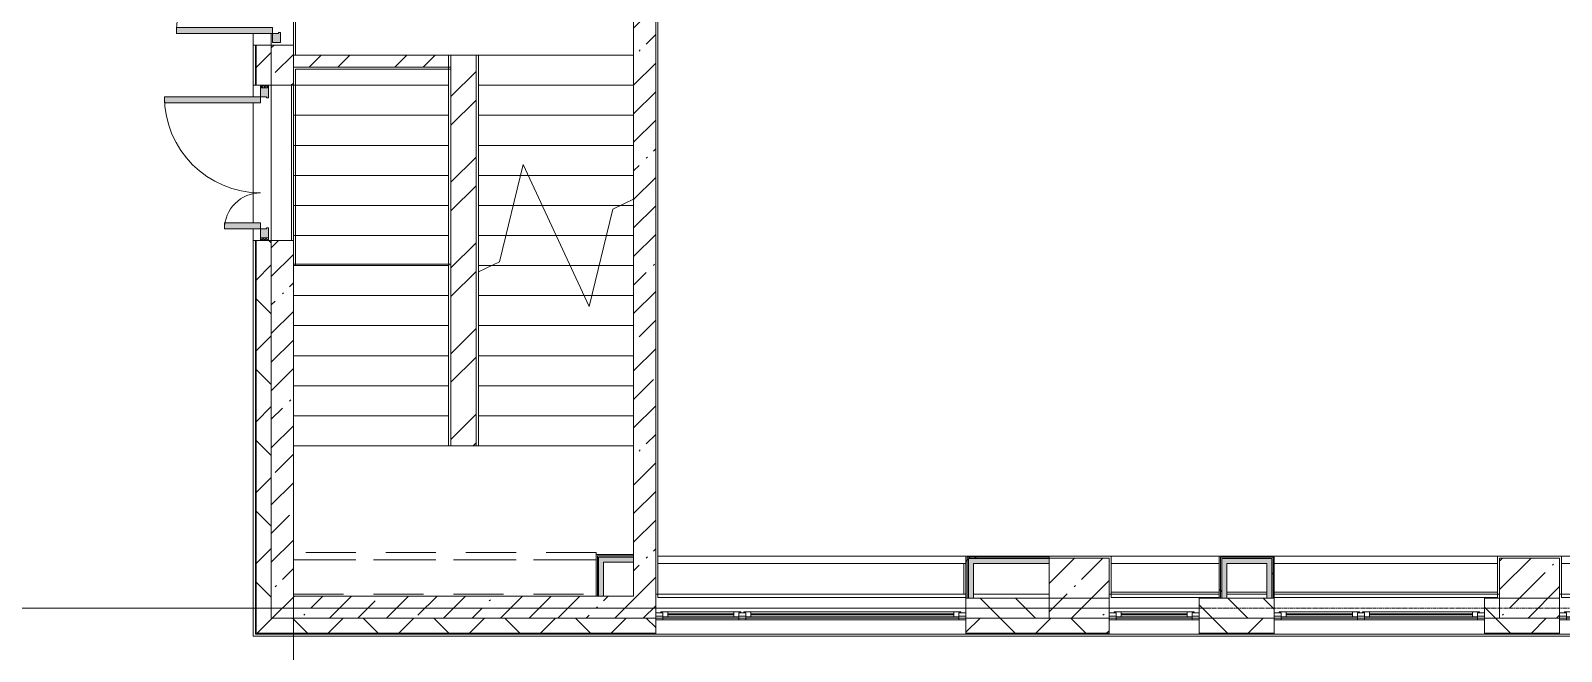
# Model space of a CAD drawing. Header units: millimetres. Extents: x 35928 to 232966, y -8553 to 29000.
# Drawn here: x 103442 to 118735, y -431 to 5765 of the extents above; entities that cross this region are included whole.
import ezdxf

# ---------------------------------------------------------------- set-up
doc = ezdxf.new("R2010")
doc.units = ezdxf.units.MM
doc.linetypes.add('200_ШТРИХ__ш1_п0_6_', pattern=[800, 500, -300])
doc.linetypes.add('Осевая', pattern=[31.75, 6.35, -4.7625, 15.875, -4.7625])
for name, color, linetype, lineweight in [('A-DETL-MBND-1', 7, '200_ШТРИХ__ш1_п0_6_', 9), ('A-GLAZ-2', 7, 'Continuous', 5), ('A-WALL', 7, 'Continuous', 9), ('A-WALL-4', 7, 'Continuous', 5), ('I-WALL-5', 7, 'Continuous', 5), ('S-COLS-3', 7, 'Continuous', 5), ('S-STRS-1', 7, 'Continuous', 5), ('S-STRS-MBND-1', 7, 'Continuous', 5), ('Оси', 7, 'Continuous', 9), ('Оси-2', 7, 'Осевая', 9)]:
    doc.layers.add(name, color=color, linetype=linetype, lineweight=lineweight)
for name, color, linetype, lineweight, true_color in [('A-DOOR-1', 7, 'Continuous', 5, 0xaaaaaa), ('A-DOOR-2', 7, 'Continuous', 5, 0xe2e2e2), ('A-DOOR-FRAM-2', 7, 'Continuous', 5, 0xaaaaaa), ('A-FLOR-1', 7, 'Continuous', 5, 0xaaaaaa), ('I-WALL-2', 7, 'Continuous', 9, 0xe7e7e7), ('I-WALL-3', 7, 'Continuous', 5, 0xe7e7e7)]:
    doc.layers.add(name, color=color, linetype=linetype, lineweight=lineweight, true_color=true_color)
pattern_1 = [(45, (105956.37, 0), (-353.5534, 353.5534), []), (135, (105956.37, 0), (-353.5534, -353.5534), [])]
pattern_2 = [(45, (105956.37, 0), (-285.123, 285.123), []), (45, (106241.5, 0), (-285.123, 285.123), [504.031, -100.806, 16.764, -84.042])]
pattern_3 = [(45, (105956.4, 0), (-427.684, 427.684), []), (45, (106241.5, 0), (-427.684, 427.684), [])]
pattern_4 = [(45, (105956.4, 0), (-530.33, 530.33), []), (135, (105956.4, 0), (-530.33, -530.33), [])]

# ---------------------------------------------------------------- blocks, each defined once
blk = doc.blocks.new('120_Окно_СКБ_1Ст - 120_Окно_СКБ_1Ст 900х2500_h_-22445987-1_11_2_птичка')
at = {"layer": 'A-GLAZ-2'}
for p, q in [((-450, -127), (-450, -57)), ((-450, -57), (-380, -57)), ((450, -57), (-450, -57)), ((-380, -127), (-450, -127)), ((-450, -127), (-400, -127)), ((-380, -127), (-400, -127)), ((-400, -127), (-400, -137)), ((-400, -137), (400, -137)), ((400, -137), (-400, -137)), ((-380, -57), (-380, -127)), ((380, -87), (-380, -87)), ((-380, -87), (-380, -127)), ((-330, -137), (-330, -87)), ((-330, -107), (330, -107)), ((330, -117), (-330, -117)), ((330, -137), (330, -87)), ((380, -127), (380, -57)), ((380, -57), (450, -57)), ((380, -127), (380, -87)), ((450, -127), (380, -127)), ((400, -127), (380, -127)), ((400, -127), (450, -127)), ((400, -137), (400, -127)), ((450, -57), (450, -127))]:
    blk.add_line(p, q, dxfattribs=at)
blk = doc.blocks.new('120_Окно_СКБ_2Ст - 120_Окно_СКБ_2Ст 2100х2500 _мал створка справа_-22445857-1_11_2_птичка')
at = {"layer": 'A-GLAZ-2'}
for p, q in [((-1050, -127), (-1050, -57)), ((-1050, -57), (-980, -57)), ((1050, -57), (-1050, -57)), ((-980, -127), (-1050, -127)), ((-1050, -127), (-1000, -127)), ((-980, -127), (-1000, -127)), ((-1000, -127), (-1000, -137)), ((-1000, -137), (170, -137)), ((170, -137), (-1000, -137)), ((-980, -57), (-980, -127)), ((150, -87), (-980, -87)), ((-980, -87), (-980, -127)), ((-930, -137), (-930, -87)), ((-930, -107), (100, -107)), ((100, -117), (-930, -117)), ((100, -137), (100, -87)), ((150, -127), (150, -57)), ((150, -57), (220, -57)), ((150, -127), (150, -87)), ((220, -127), (150, -127)), ((170, -127), (150, -127)), ((170, -127), (200, -127)), ((170, -137), (170, -127)), ((220, -127), (200, -127)), ((200, -127), (200, -137)), ((200, -137), (1000, -137)), ((1000, -137), (200, -137)), ((220, -57), (220, -127)), ((980, -87), (220, -87)), ((220, -87), (220, -127)), ((270, -137), (270, -87)), ((270, -107), (930, -107)), ((930, -117), (270, -117)), ((930, -137), (930, -87)), ((980, -127), (980, -57)), ((980, -57), (1050, -57)), ((980, -127), (980, -87)), ((1050, -127), (980, -127)), ((1000, -127), (980, -127)), ((1000, -127), (1050, -127)), ((1000, -137), (1000, -127)), ((1050, -57), (1050, -127))]:
    blk.add_line(p, q, dxfattribs=at)
blk = doc.blocks.new('120_Окно_СКБ_2Ст - 120_Окно_СКБ_2Ст 3100х2500 _мал_створка слева_-V82-1_11_2_птичка')
at = {"layer": 'A-GLAZ-2'}
for p, q in [((-1550, -127), (-1550, -57)), ((-1550, -57), (-1480, -57)), ((1550, -57), (-1550, -57)), ((-1480, -127), (-1550, -127)), ((-1550, -127), (-1500, -127)), ((-1480, -127), (-1500, -127)), ((-1500, -127), (-1500, -137)), ((-1500, -137), (670, -137)), ((670, -137), (-1500, -137)), ((-1480, -57), (-1480, -127)), ((650, -87), (-1480, -87)), ((-1480, -87), (-1480, -127)), ((-1430, -137), (-1430, -87)), ((-1430, -107), (600, -107)), ((600, -117), (-1430, -117)), ((600, -137), (600, -87)), ((650, -127), (650, -57)), ((650, -57), (720, -57)), ((650, -127), (650, -87)), ((720, -127), (650, -127)), ((670, -127), (650, -127)), ((670, -127), (700, -127)), ((670, -137), (670, -127)), ((720, -127), (700, -127)), ((700, -127), (700, -137)), ((700, -137), (1500, -137)), ((1500, -137), (700, -137)), ((720, -57), (720, -127)), ((1480, -87), (720, -87)), ((720, -87), (720, -127)), ((770, -137), (770, -87)), ((770, -107), (1430, -107)), ((1430, -117), (770, -117)), ((1430, -137), (1430, -87)), ((1480, -127), (1480, -57)), ((1480, -57), (1550, -57)), ((1480, -127), (1480, -87)), ((1550, -127), (1480, -127)), ((1500, -127), (1480, -127)), ((1500, -127), (1550, -127)), ((1500, -137), (1500, -127)), ((1550, -57), (1550, -127))]:
    blk.add_line(p, q, dxfattribs=at)
blk = doc.blocks.new('110_Дверь_СКБ_2Ст_Наружная - ДН-1_л__ Двухстворчатая 1350 х3200 _ЛК_ в свету с верхним остеклением 2-22796854-1_11_2_птичка')
at = {"layer": 'A-DOOR-2'}
for points in [[(-715.5, 101), (-715.5, -91), (-655.5, -91), (-655.5, 869), (-715.5, 869)], [(694.5, -79), (694.5, -91), (754.5, -91), (754.5, 419), (694.5, 419), (694.5, -12.6)]]:
    blk.add_hatch(color=256, dxfattribs=at).paths.add_polyline_path(points)
h = blk.add_hatch(color=256, dxfattribs=at)
h.paths.add_polyline_path([(-805.5, -171), (-705.5, -171), (-705.5, -151), (-715.5, -151), (-715.5, -91), (-805.5, -91)])
h.paths.add_polyline_path([(744.5, -171), (844.5, -171), (844.5, -91), (754.5, -91), (754.5, -151), (744.5, -151)])
at = {"layer": 'A-DOOR-1'}
for p, q in [((-715.5, 869), (-715.5, -91)), ((-655.5, 869), (-715.5, 869)), ((-655.5, -91), (-655.5, 869)), ((754.5, 419), (694.5, 419)), ((694.5, 419), (694.5, -91)), ((754.5, -91), (754.5, 419)), ((-715.5, -91), (-655.5, -91)), ((694.5, -91), (754.5, -91))]:
    blk.add_line(p, q, dxfattribs=at)
for centre, radius, start, end in [((-715.5, -91), 960, 0, 90), ((754.5, -91), 510, 90, 180)]:
    blk.add_arc(centre, radius, start, end, dxfattribs=at)
at = {"layer": 'A-DOOR-FRAM-2'}
for p, q in [((-715.5, -91), (-805.5, -91)), ((-805.5, -91), (-805.5, -171)), ((-715.5, -151), (-715.5, -91)), ((-705.5, -151), (-715.5, -151)), ((-705.5, -171), (-705.5, -151)), ((754.5, -151), (744.5, -151)), ((744.5, -151), (744.5, -171)), ((754.5, -91), (754.5, -151)), ((844.5, -91), (754.5, -91)), ((844.5, -171), (844.5, -91)), ((-805.5, -171), (-705.5, -171)), ((744.5, -171), (844.5, -171))]:
    blk.add_line(p, q, dxfattribs=at)
blk = doc.blocks.new('110_Дверь_СКБ_2Ст_Наружная - ДН-3_л__ Двухстворчатая 1200 х3200 из подвала EI30-23666533-1_11_2_птичка')
at = {"layer": 'A-DOOR-1'}
h = blk.add_hatch(dxfattribs=at)
h.set_pattern_fill('FP_175', color=256, style=0, pattern_type=2)
h.set_pattern_definition([(135, (1526.41, 143.685), (-14.14214, -14.14214), []), (225, (1526.41, 143.685), (14.14214, -14.14214), [])])
h.paths.add_polyline_path([(770, -48), (772, -51), (795, -51), (795, 29), (770, 29), (770, -31)])
at = {"layer": 'A-DOOR-2'}
for points in [[(620, 989), (620, 29), (680, 29), (680, 989)], [(-640, 71), (-640, 29), (-580, 29), (-580, 389), (-640, 389), (-640, 79)]]:
    blk.add_hatch(color=256, dxfattribs=at).paths.add_polyline_path(points)
h = blk.add_hatch(color=256, dxfattribs=at)
h.paths.add_polyline_path([(-730, -51), (-630, -51), (-630, -31), (-640, -31), (-640, 29), (-730, 29)])
h.paths.add_polyline_path([(670, -51), (770, -48), (770, 29), (680, 29), (680, -31), (670, -31)])
at = {"layer": 'A-DOOR-FRAM-2'}
h = blk.add_hatch(dxfattribs=at)
h.set_pattern_fill('FP_176', color=256, style=0, pattern_type=2)
h.set_pattern_definition([(45, (-596.384, 143.685), (-14.1421, 14.1421), []), (135, (-596.384, 143.685), (-14.1421, -14.1421), [])])
h.paths.add_polyline_path([(-755, 29), (-755, -51), (-730, -51), (-730, 29)])
at = {"layer": 'A-DOOR-1'}
for p, q in [((680, 989), (620, 989)), ((620, 989), (620, 29)), ((680, 29), (680, 989)), ((-640, 389), (-640, 29)), ((-580, 389), (-640, 389)), ((-580, 29), (-580, 389)), ((-640, 29), (-580, 29)), ((620, 29), (680, 29))]:
    blk.add_line(p, q, dxfattribs=at)
for centre, radius, start, end in [((680, 29), 960, 90, 180), ((-640, 29), 360, 0, 90)]:
    blk.add_arc(centre, radius, start, end, dxfattribs=at)
at = {"layer": 'A-DOOR-FRAM-2'}
for p, q in [((-730, 29), (-755, 29)), ((-755, 29), (-755, -51)), ((-640, 29), (-730, 29)), ((-730, 29), (-730, -51)), ((-730, -51), (-730, 29)), ((-640, -31), (-640, 29)), ((680, 29), (680, -31)), ((770, 29), (680, 29)), ((770, -51), (770, 29)), ((795, 29), (770, 29)), ((770, 29), (770, -51)), ((795, -51), (795, 29)), ((-755, -51), (-730, -51)), ((-730, -51), (-630, -51)), ((-630, -31), (-640, -31)), ((-630, -51), (-630, -31)), ((680, -31), (670, -31)), ((670, -31), (670, -51)), ((670, -51), (770, -51)), ((770, -51), (795, -51))]:
    blk.add_line(p, q, dxfattribs=at)
blk = doc.blocks.new('Зашивка приборов отопления18 - Зашивка приборов отопления-33281779-1_11_2_птичка')
at = {"layer": 'A-WALL-4'}
for p, q in [((12140, 520), (9910, 520)), ((12140, 445), (12140, 520)), ((12140, 445), (9910, 445)), ((9910, 445), (12140, 445)), ((12140, 105), (12140, 445)), ((9910, 105), (12140, 105))]:
    blk.add_line(p, q, dxfattribs=at)
blk = doc.blocks.new('Зашивка приборов отопления16 - Зашивка приборов отопления-33282046-1_11_2_птичка')
at = {"layer": 'A-WALL-4'}
for p, q in [((10990, 520), (9910, 520)), ((9910, 520), (9910, 445)), ((10990, 445), (9910, 445)), ((9910, 445), (9910, 105)), ((9910, 445), (10990, 445)), ((9910, 105), (10990, 105))]:
    blk.add_line(p, q, dxfattribs=at)
blk = doc.blocks.new('Зашивка приборов отопления17 - Зашивка приборов отопления-33282118-1_11_2_птичка')
at = {"layer": 'A-WALL-4'}
for p, q in [((10990, 520), (7910, 520)), ((7910, 520), (7910, 445)), ((10990, 445), (7910, 445)), ((7910, 445), (7910, 105)), ((7910, 445), (10990, 445)), ((7910, 105), (10990, 105))]:
    blk.add_line(p, q, dxfattribs=at)
blk = doc.blocks.new('Зашивка приборов отопления19 - Зашивка приборов отопления-33282289-1_11_2_птичка')
at = {"layer": 'A-WALL-4'}
for p, q in [((12140, 520), (10059, 520)), ((10059, 520), (10059, 445)), ((10059, 445), (12140, 445)), ((12140, 445), (10061, 445)), ((10061, 445), (10061, 105)), ((10061, 105), (12140, 105))]:
    blk.add_line(p, q, dxfattribs=at)
blk = doc.blocks.new('Зашивка приборов отопления45 - Зашивка приборов отопления-33465879-1_11_2_птичка')
at = {"layer": 'A-DETL-MBND-1'}
for p, q in [((3135, 556), (110, 556)), ((3135, 481), (110, 481)), ((110, 481), (3135, 481)), ((3135, 535), (3135, 556)), ((110, 141), (3135, 141))]:
    blk.add_line(p, q, dxfattribs=at)

msp = doc.modelspace()

# ---------------------------------------------------------------- hatches: boundary and pattern name
at = {"layer": 'A-WALL-4'}
h = msp.add_hatch(dxfattribs=at)
h.set_pattern_fill('FP_85', color=256, style=0, pattern_type=2)
h.set_pattern_definition(pattern_1)
h.paths.add_polyline_path([(105846.4, -100), (105846.4, 3670), (105696.4, 3670), (105696.4, -100)])
h.paths.add_polyline_path([(105696.4, 5220), (105846.4, 5220), (105846.4, 5620), (105696.4, 5620), (105696.4, 5520)])
h.paths.add_polyline_path([(105696.4, 7320), (105846.4, 7320), (105846.4, 8520), (105696.4, 8520), (105696.4, 7544.6)])
h.paths.add_polyline_path([(105757, 10820), (105846.4, 10820), (105846.4, 12220), (105696.4, 12220), (105696.4, 10820)])
h.paths.add_polyline_path([(105846.4, 13120), (105845.8, 15350), (105696.4, 15350), (105696.4, 13120), (105802.1, 13120)])
h = msp.add_hatch(dxfattribs=at)
h.set_pattern_fill('FP_77', color=256, style=0, pattern_type=2)
h.set_pattern_definition([(135, (105956.37, 0), (-176.7767, -176.7767), [])])
h.paths.add_polyline_path([(112786.4, -100), (113616.4, -100), (113616.4, 100), (112786.4, 100), (112786.4, -80)])
h.paths.add_polyline_path([(127866.4, -100), (127866.4, 100), (127566.4, 100), (127566.4, -100)])
h.paths.add_polyline_path([(133266.4, -100), (134266.1, -100), (134266.1, 100), (133266.4, 100), (133266.4, -80)])
h.paths.add_polyline_path([(115116.1, -100), (115866.4, -100), (115866.4, 100), (115116.1, 100), (115116.1, -80)])
h.paths.add_polyline_path([(118116.4, -100), (118116.4, 100), (117966.4, 100), (117966.4, -100)])
h.paths.add_polyline_path([(126446.4, -100), (126666.4, -100), (126666.4, 100), (125316.4, 100), (125316.4, -100), (125351.6, -100)])
h.paths.add_polyline_path([(132366.4, -100), (132366.4, 100), (132116.4, 100), (132116.4, -100)])
h.paths.add_polyline_path([(121566.4, -100), (121566.4, 100), (120816.4, 100), (120816.4, -100)])
h.paths.add_polyline_path([(122466.4, -100), (122616.4, -94.4), (122616.4, 100), (122466.4, 100), (122466.4, -80)])
h.paths.add_polyline_path([(128591.4, -100), (128591.4, 100), (128466.4, 100), (128466.4, -100)])
h.paths.add_polyline_path([(131391.4, -100), (131516.4, -100), (131516.4, 100), (131391.4, 100), (131391.4, -80)])
h = msp.add_hatch(dxfattribs=at)
h.set_pattern_fill('FP_85', color=256, style=0, pattern_type=2)
h.set_pattern_definition(pattern_1)
h.paths.add_polyline_path([(144347.4, -250), (144347.4, -100), (143946.4, -100), (143946.4, -250)])
h.paths.add_polyline_path([(139826.4, -250), (139826.4, -100), (138966.4, -100), (138966.4, -250)])
h.paths.add_polyline_path([(136166.4, -250), (136166.4, -100), (135166.1, -100), (135166.1, -250), (135575.8, -250)])
h.paths.add_polyline_path([(141926.4, -250), (143046.4, -250), (143046.4, -100), (141926.4, -100), (141926.4, -190.3)])
h.paths.add_polyline_path([(133266.4, -250), (134266.1, -250), (134266.1, -100), (133266.4, -100), (133266.4, -211.8)])
h.paths.add_polyline_path([(127566.4, -250), (128591.4, -250), (128591.4, -100), (127566.4, -100), (127566.4, -226)])
h.paths.add_polyline_path([(125351.6, -250), (126666.4, -250), (126666.4, -100), (125316.4, -100), (125316.4, -250)])
h.paths.add_polyline_path([(123216.4, -250), (123216.4, -100), (122466.4, -100), (122466.4, -250), (122563.1, -250)])
h.paths.add_polyline_path([(121566.4, -250), (121566.4, -100), (120816.4, -100), (120816.4, -250)])
h.paths.add_polyline_path([(132366.4, -250), (132366.4, -100), (131391.4, -100), (131391.4, -250), (131857.9, -250)])
h.paths.add_polyline_path([(117966.4, -250), (118716.4, -248), (118716.4, -100), (117966.4, -100), (117966.4, -249.9)])
h.paths.add_polyline_path([(115866.4, -250), (115866.4, -100), (115116.1, -100), (115116.1, -250), (115127.3, -250)])
h.paths.add_polyline_path([(114216.1, -250), (114216.1, -100), (112786.4, -100), (112786.4, -250), (114197.9, -250)])
h.paths.add_polyline_path([(109686.4, -250), (109686.4, -100), (105696.4, -100), (105696.4, -250), (109550.5, -250)])
at = {"layer": 'I-WALL-2'}
for points in [[(109116.4, 460), (109466.4, 460), (109466.4, 510), (109116.4, 510), (109116.4, 481)], [(109116.4, 120), (109166.4, 125.5), (109166.4, 460), (109116.4, 458.7), (109116.4, 121.8)], [(112811.4, 100), (112861.4, 100), (112861.4, 495), (112811.4, 495), (112811.4, 120)], [(115391.1, 445), (115791.4, 445), (115791.4, 495), (115341.1, 495), (115341.1, 445)], [(115841.4, 100), (115841.4, 495), (115791.4, 495), (115791.4, 100)], [(115391.1, 100), (115391.1, 445), (115341.1, 445), (115341.1, 100)]]:
    msp.add_hatch(color=256, dxfattribs=at).paths.add_polyline_path(points)
at = {"layer": 'I-WALL-3'}
msp.add_hatch(color=256, dxfattribs=at).paths.add_polyline_path([(112861.4, 445), (113616.4, 445), (113616.4, 495), (112861.4, 495)])
at = {"layer": 'I-WALL-5'}
h = msp.add_hatch(dxfattribs=at)
h.set_pattern_fill('FP_78', color=256, style=0, pattern_type=2)
h.set_pattern_definition(pattern_2)
h.paths.add_polyline_path([(105846.4, -100), (106066.4, -100), (106066.4, 3670), (105846.4, 3670), (105846.4, 1795.6)])
h.paths.add_polyline_path([(105846.4, 5220), (106066.4, 5220), (106066.4, 5620), (105846.4, 5620), (105846.4, 5400)])
h.paths.add_polyline_path([(105846.4, 7320), (106066.4, 7320), (106066.4, 7900), (105846.4, 7900), (105846.4, 7544.6)])
h = msp.add_hatch(dxfattribs=at)
h.set_pattern_fill('FP_78', color=256, style=0, pattern_type=2)
h.set_pattern_definition(pattern_2)
h.paths.add_polyline_path([(109686.4, 120), (109686.4, 7900), (109466.4, 7900), (109466.4, 120), (109620.1, 120)])
h = msp.add_hatch(dxfattribs=at)
h.set_pattern_fill('FP_118', color=256, style=0, pattern_type=2)
h.set_pattern_definition(pattern_3)
h.paths.add_polyline_path([(106086.4, 5400), (107641.4, 5400), (107641.4, 5520), (106066.4, 5520), (106066.4, 5400)])
h = msp.add_hatch(dxfattribs=at)
h.set_pattern_fill('FP_118', color=256, style=0, pattern_type=2)
h.set_pattern_definition(pattern_3)
h.paths.add_polyline_path([(107891.4, 1620), (107891.4, 5520), (107641.4, 5520), (107641.4, 1620)])
h = msp.add_hatch(dxfattribs=at)
h.set_pattern_fill('FP_191', color=256, style=0, pattern_type=2)
h.set_pattern_definition(pattern_4)
h.paths.add_polyline_path([(112786.4, 100), (112798.9, 100), (112798.9, 520), (112786.4, 520), (112786.4, 120)])
h = msp.add_hatch(dxfattribs=at)
h.set_pattern_fill('FP_191', color=256, style=0, pattern_type=2)
h.set_pattern_definition(pattern_4)
h.paths.add_polyline_path([(112798.9, 507.5), (113616.4, 507.5), (113616.4, 520), (112798.9, 520)])
h = msp.add_hatch(dxfattribs=at)
h.set_pattern_fill('FP_191', color=256, style=0, pattern_type=2)
h.set_pattern_definition(pattern_4)
h.paths.add_polyline_path([(112798.9, 100), (112811.4, 100), (112811.4, 507.5), (112798.9, 507.5), (112798.9, 120)])
h = msp.add_hatch(dxfattribs=at)
h.set_pattern_fill('FP_191', color=256, style=0, pattern_type=2)
h.set_pattern_definition(pattern_4)
h.paths.add_polyline_path([(113268.4, 495), (113616.4, 500), (113616.4, 507.5), (112811.4, 507.5), (112811.4, 495), (112868.6, 495)])
h = msp.add_hatch(dxfattribs=at)
h.set_pattern_fill('FP_191', color=256, style=0, pattern_type=2)
h.set_pattern_definition(pattern_4)
h.paths.add_polyline_path([(115328.6, 100), (115328.6, 507.5), (115316.1, 507.5), (115316.1, 100)])
h = msp.add_hatch(dxfattribs=at)
h.set_pattern_fill('FP_191', color=256, style=0, pattern_type=2)
h.set_pattern_definition(pattern_4)
h.paths.add_polyline_path([(115341.1, 100), (115341.1, 495), (115328.6, 494.7), (115328.6, 100)])
h = msp.add_hatch(dxfattribs=at)
h.set_pattern_fill('FP_191', color=256, style=0, pattern_type=2)
h.set_pattern_definition(pattern_4)
h.paths.add_polyline_path([(115853.9, 100), (115853.9, 507.5), (115841.4, 507.5), (115841.4, 100)])
h = msp.add_hatch(dxfattribs=at)
h.set_pattern_fill('FP_191', color=256, style=0, pattern_type=2)
h.set_pattern_definition(pattern_4)
h.paths.add_polyline_path([(115866.4, 100), (115866.4, 520), (115853.9, 520), (115853.9, 100)])
h = msp.add_hatch(dxfattribs=at)
h.set_pattern_fill('FP_78', color=256, style=0, pattern_type=2)
h.set_pattern_definition(pattern_2)
h.paths.add_polyline_path([(107916.4, -100), (109686.4, -100), (109686.4, 120), (106066.4, 120), (106066.4, -100), (107616.4, -100)])
at = {"layer": 'S-COLS-3'}
h = msp.add_hatch(dxfattribs=at)
h.set_pattern_fill('FP_78', color=256, style=0, pattern_type=2)
h.set_pattern_definition(pattern_2)
h.paths.add_polyline_path([(114197.9, -100), (114216.4, -100), (114216.4, 500), (113616.4, 500), (113616.4, -100)])
h = msp.add_hatch(dxfattribs=at)
h.set_pattern_fill('FP_78', color=256, style=0, pattern_type=2)
h.set_pattern_definition(pattern_2)
h.paths.add_polyline_path([(118116.4, -100), (118716.4, -100), (118716.4, 500), (118116.4, 500), (118116.4, -80)])

# ---------------------------------------------------------------- linework, layer by layer
at = {"layer": 'A-FLOR-1'}
for p, q in [((106086.4, 7660), (106086.4, 5520)), ((109706.4, 7693), (109706.4, 520)), ((107891.4, 5520), (107916.4, 5520)), ((107641.4, 5379.5), (106086.9, 5379.5)), ((106086.9, 5379.5), (106086.9, 3435)), ((106046.4, 5220), (106046.4, 3670)), ((106066.4, 3435), (107641.4, 3435)), ((113616.4, 520), (114236.1, 520)), ((118096.4, 520), (118734.9, 520)), ((109706.4, 445), (109706.4, 140)), ((112766.4, 445), (109706.4, 445)), ((112766.4, 140), (112766.4, 445)), ((114236.1, 445), (114236.1, 159.9)), ((115316.1, 445), (114236.1, 445)), ((118096.4, 445), (115866.4, 445)), ((118096.4, 159.9), (118096.4, 445)), ((114236.1, 159.9), (115316.1, 159.9)), ((115391.1, 159.9), (115791.4, 159.9)), ((115866.4, 159.9), (118096.4, 159.9))]:
    msp.add_line(p, q, dxfattribs=at)
at = {"layer": 'A-WALL'}
for p, q in [((105693.4, 5620), (105693.4, 5220)), ((105696.4, 5620), (105696.4, 5220)), ((105846.4, 5220), (105846.4, 5620)), ((106066.4, 5520), (106066.4, 5400)), ((107641.4, 5400), (107641.4, 5520)), ((105693.4, 3670), (105693.4, -253)), ((105696.4, 3670), (105696.4, -250)), ((105846.4, -100), (105846.4, 3670)), ((109103.9, 522.5), (109466.4, 522.5)), ((109103.9, 120), (109103.9, 522.5)), ((109116.4, 510), (109466.4, 510)), ((109116.4, 120), (109116.4, 510)), ((109466.4, 460), (109466.4, 535)), ((112798.9, 100), (112798.9, 507.5)), ((113616.4, 507.5), (112798.9, 507.5)), ((112811.4, 100), (112811.4, 495)), ((113616.4, 495), (112811.4, 495)), ((115328.6, 507.5), (115853.9, 507.5)), ((115328.6, 100), (115328.6, 507.5)), ((115341.1, 495), (115841.4, 495)), ((115341.1, 100), (115341.1, 495)), ((115841.4, 495), (115841.4, 100)), ((115853.9, 507.5), (115853.9, 100)), ((109091.4, 120), (109166.4, 120)), ((114216.1, -100), (112786.4, -100)), ((115866.4, -100), (115116.1, -100)), ((118716.4, -100), (117966.4, -100)), ((105693.4, -253), (109686.4, -253)), ((105696.4, -250), (109686.4, -250)), ((112786.4, -250), (114216.1, -250)), ((112786.4, -253), (114216.1, -253)), ((115116.1, -250), (115866.4, -250)), ((115116.1, -253), (115866.4, -253)), ((117966.4, -250), (118716.4, -250)), ((117966.4, -253), (118716.4, -253))]:
    msp.add_line(p, q, dxfattribs=at)
at = {"layer": 'A-WALL-4'}
for p, q in [((105666.4, 5105), (105666.4, 5735)), ((105846.4, 5735), (105846.4, 5620)), ((105846.4, 5620), (105666.4, 5620)), ((105688.4, 5620), (105688.4, 5220)), ((105666.4, 5220), (105738.4, 5220)), ((105818.4, 5220), (105846.4, 5220)), ((105846.4, 5220), (105846.4, 3670)), ((105666.4, 3845), (105666.4, 5045)), ((105666.4, -280), (105666.4, 3785)), ((105738.4, 3670), (105666.4, 3670)), ((105688.4, 3670), (105688.4, -258)), ((105846.4, 3670), (105818.4, 3670)), ((112786.4, 100), (112786.4, -258)), ((114216.1, 100), (112861.4, 100)), ((114216.1, -258), (114216.1, 100)), ((115791.4, 100), (115116.1, 100)), ((115116.1, 100), (115116.1, -258)), ((115866.4, -258), (115866.4, 100)), ((118716.4, 100), (117966.4, 100)), ((117966.4, 100), (117966.4, -258)), ((118716.4, -258), (118716.4, 100)), ((112786.4, -100), (109686.4, -100)), ((109686.4, -258), (109686.4, -100)), ((114216.4, -100), (115116.1, -100)), ((115866.4, -100), (117966.4, -100)), ((118716.4, -100), (120816.4, -100)), ((178236.4, -280), (105666.4, -280)), ((118716.4, -258), (105688.4, -258)), ((118716.4, -258), (127566.4, -258))]:
    msp.add_line(p, q, dxfattribs=at)
at = {"layer": 'I-WALL-5'}
for p, q in [((109686.4, -100), (109686.4, 7900)), ((106066.4, 7680), (106066.4, 5520)), ((109466.4, 7680), (109466.4, 535)), ((105846.4, 5620), (105846.4, 5735)), ((106066.4, 5620), (105846.4, 5620)), ((107891.4, 5520), (106066.4, 5520)), ((107891.4, 1620), (107891.4, 5520)), ((106066.4, 120), (106066.4, 5400)), ((106066.4, 5400), (107641.4, 5400)), ((107641.4, 5400), (107641.4, 1620)), ((105846.4, 5220), (106066.4, 5220)), ((105846.4, 3670), (105846.4, 5220)), ((106066.4, 3670), (105846.4, 3670)), ((107641.4, 1620), (107891.4, 1620)), ((109466.4, 535), (109091.4, 535)), ((109091.4, 535), (109091.4, 120)), ((109166.4, 460), (109466.4, 460)), ((109166.4, 120), (109166.4, 460)), ((109466.4, 460), (109466.4, 120)), ((112786.4, 520), (112786.4, 100)), ((113616.4, 520), (112786.4, 520)), ((113616.4, 445), (113616.4, 520)), ((115866.4, 520), (115316.1, 520)), ((115316.1, 520), (115316.1, 100)), ((115866.4, 100), (115866.4, 520)), ((112861.4, 100), (112861.4, 445)), ((112861.4, 445), (113616.4, 445)), ((115391.1, 445), (115791.4, 445)), ((115391.1, 100), (115391.1, 445)), ((115791.4, 445), (115791.4, 100)), ((109091.4, 120), (106066.4, 120)), ((109466.4, 120), (109166.4, 120)), ((109686.4, 140), (112786.4, 140)), ((112786.4, 100), (112861.4, 100)), ((112861.4, 140), (113616.4, 140)), ((114216.4, 140), (115316.1, 140)), ((115391.1, 140), (115791.4, 140)), ((115791.4, 100), (115866.4, 100)), ((115866.4, 140), (118116.4, 140)), ((118716.4, 140), (120816.4, 140)), ((105846.4, -100), (109686.4, -100)), ((109756.4, -80), (109686.4, -80)), ((110586.4, -80), (110516.4, -80)), ((112786.4, -80), (112716.4, -80)), ((114286.1, -80), (114216.4, -80)), ((115116.1, -80), (115046.1, -80)), ((115936.4, -80), (115866.4, -80)), ((116766.4, -80), (116696.4, -80)), ((117966.4, -80), (117896.4, -80)), ((118786.4, -80), (118716.4, -80))]:
    msp.add_line(p, q, dxfattribs=at)
at = {"layer": 'S-COLS-3'}
for p, q in [((114216.4, 500), (113616.4, 500)), ((113616.4, 500), (113616.4, -100)), ((114216.4, -100), (114216.4, 500)), ((118716.4, 500), (118116.4, 500)), ((118116.4, 500), (118116.4, -100)), ((118716.4, -100), (118716.4, 500)), ((113616.4, -100), (114216.4, -100)), ((118116.4, -100), (118716.4, -100))]:
    msp.add_line(p, q, dxfattribs=at)
at = {"layer": 'S-STRS-1'}
for p, q in [((109466.4, 5520), (107916.4, 5520)), ((107916.4, 5520), (107916.4, 5220)), ((109466.4, 5520), (107916.4, 5520)), ((107916.4, 5220), (107916.4, 4920)), ((109466.4, 5220), (107916.4, 5220)), ((109466.4, 5220), (107916.4, 5220)), ((107916.4, 4920), (107916.4, 4620)), ((109466.4, 4920), (107916.4, 4920)), ((109466.4, 4920), (107916.4, 4920)), ((107916.4, 4620), (107916.4, 4320)), ((109466.4, 4620), (107916.4, 4620)), ((109466.4, 4620), (107916.4, 4620)), ((107916.4, 4320), (107916.4, 4020)), ((108334.9, 4320), (107916.4, 4320)), ((108334.9, 4320), (107916.4, 4320)), ((108411.6, 4320), (108334.9, 4320)), ((108411.6, 4320), (108334.9, 4320)), ((109466.4, 4320), (108411.6, 4320)), ((109466.4, 4320), (108411.6, 4320)), ((107916.4, 4020), (107916.4, 3720)), ((108262, 4020), (107916.4, 4020)), ((108262, 4020), (107916.4, 4020)), ((108551.5, 4020), (108262, 4020)), ((108551.5, 4020), (108262, 4020)), ((109334.7, 4020), (108551.5, 4020)), ((109334.7, 4020), (108551.5, 4020)), ((109466.4, 4020), (109334.7, 4020)), ((109466.4, 4020), (109334.7, 4020)), ((107916.4, 3720), (107916.4, 3420)), ((108189.1, 3720), (107916.4, 3720)), ((108189.1, 3720), (107916.4, 3720)), ((108691.4, 3720), (108189.1, 3720)), ((108691.4, 3720), (108189.1, 3720)), ((109193.6, 3720), (108691.4, 3720)), ((109193.6, 3720), (108691.4, 3720)), ((109466.4, 3720), (109193.6, 3720)), ((109466.4, 3720), (109193.6, 3720)), ((106066.4, 3420), (107616.4, 3420)), ((106066.4, 3420), (107616.4, 3420)), ((106087.4, 3435), (106087.4, 3420)), ((107616.4, 3420), (107620.4, 3420)), ((107616.4, 3120), (107616.4, 3420)), ((107620.4, 3420), (107620.4, 3435)), ((107916.4, 3420), (107916.4, 3358.6)), ((108048, 3420), (107916.4, 3420)), ((108048, 3420), (107916.4, 3420)), ((108831.3, 3420), (108048, 3420)), ((108831.3, 3420), (108048, 3420)), ((109120.7, 3420), (108831.3, 3420)), ((109120.7, 3420), (108831.3, 3420)), ((109466.4, 3420), (109120.7, 3420)), ((109466.4, 3420), (109120.7, 3420)), ((107916.4, 3358.6), (107916.4, 3120)), ((106066.4, 3120), (107616.4, 3120)), ((106066.4, 3120), (107616.4, 3120)), ((107616.4, 2820), (107616.4, 3120)), ((107916.4, 3120), (107916.4, 2820)), ((108971.2, 3120), (107916.4, 3120)), ((108971.2, 3120), (107916.4, 3120)), ((109047.8, 3120), (108971.2, 3120)), ((109047.8, 3120), (108971.2, 3120)), ((109466.4, 3120), (109047.8, 3120)), ((109466.4, 3120), (109047.8, 3120)), ((106066.4, 2820), (107616.4, 2820)), ((106066.4, 2820), (107616.4, 2820)), ((107616.4, 2520), (107616.4, 2820)), ((107916.4, 2820), (107916.4, 2520)), ((109466.4, 2820), (107916.4, 2820)), ((109466.4, 2820), (107916.4, 2820)), ((106066.4, 2520), (107616.4, 2520)), ((106066.4, 2520), (107616.4, 2520)), ((107616.4, 2220), (107616.4, 2520)), ((107916.4, 2520), (107916.4, 2220)), ((109466.4, 2520), (107916.4, 2520)), ((109466.4, 2520), (107916.4, 2520)), ((106066.4, 2220), (107616.4, 2220)), ((106066.4, 2220), (107616.4, 2220)), ((107616.4, 1920), (107616.4, 2220)), ((107916.4, 2220), (107916.4, 1920)), ((109466.4, 2220), (107916.4, 2220)), ((109466.4, 2220), (107916.4, 2220)), ((106066.4, 1920), (107616.4, 1920)), ((106066.4, 1920), (107616.4, 1920)), ((107616.4, 1620), (107616.4, 1920)), ((107916.4, 1920), (107916.4, 1620)), ((109466.4, 1920), (107916.4, 1920)), ((109466.4, 1920), (107916.4, 1920)), ((106066.4, 1620), (107616.4, 1620)), ((106066.4, 1620), (107616.4, 1620)), ((107641.4, 1620), (107616.4, 1620)), ((107916.4, 1620), (107891.4, 1620)), ((109466.4, 1620), (107916.4, 1620)), ((109466.4, 1620), (107916.4, 1620))]:
    msp.add_line(p, q, dxfattribs=at)
at = {"layer": 'S-STRS-MBND-1'}
for p, q in [((106066.4, 5520), (107616.4, 5520)), ((106066.4, 1620), (106066.4, 5520)), ((107616.4, 1620), (107616.4, 5520)), ((106066.4, 5220), (107616.4, 5220)), ((106066.4, 5220), (107616.4, 5220)), ((106066.4, 4920), (107616.4, 4920)), ((106066.4, 4920), (107616.4, 4920)), ((106066.4, 4620), (107616.4, 4620)), ((106066.4, 4620), (107616.4, 4620)), ((106066.4, 4320), (107616.4, 4320)), ((106066.4, 4320), (107616.4, 4320)), ((108124.9, 3455.9), (108361.2, 4428.1)), ((108411.6, 4320), (108334.9, 4320)), ((108411.6, 4320), (108334.9, 4320)), ((108361.2, 4428.1), (109021.5, 3011.9)), ((106066.4, 4020), (107616.4, 4020)), ((106066.4, 4020), (107616.4, 4020)), ((108551.5, 4020), (108262, 4020)), ((108551.5, 4020), (108262, 4020)), ((109021.5, 3011.9), (109257.8, 3984.1)), ((109257.8, 3984.1), (109466.4, 4081.4)), ((109466.4, 4020), (109334.7, 4020)), ((109466.4, 4020), (109334.7, 4020)), ((106066.4, 3720), (107616.4, 3720)), ((106066.4, 3720), (107616.4, 3720)), ((108691.4, 3720), (108189.1, 3720)), ((108691.4, 3720), (108189.1, 3720)), ((109466.4, 3720), (109193.6, 3720)), ((109466.4, 3720), (109193.6, 3720)), ((106066.4, 3420), (107616.4, 3420)), ((106066.4, 3420), (107616.4, 3420)), ((107916.4, 3358.6), (108124.9, 3455.9)), ((108831.3, 3420), (108048, 3420)), ((108831.3, 3420), (108048, 3420)), ((109466.4, 3420), (109120.7, 3420)), ((109466.4, 3420), (109120.7, 3420)), ((109466.4, 3420), (109466.4, 1620)), ((107916.4, 3358.6), (107916.4, 1620)), ((106066.4, 3120), (107616.4, 3120)), ((106066.4, 3120), (107616.4, 3120)), ((108971.2, 3120), (107916.4, 3120)), ((108971.2, 3120), (107916.4, 3120)), ((109466.4, 3120), (109047.8, 3120)), ((109466.4, 3120), (109047.8, 3120)), ((106066.4, 2820), (107616.4, 2820)), ((106066.4, 2820), (107616.4, 2820)), ((109466.4, 2820), (107916.4, 2820)), ((109466.4, 2820), (107916.4, 2820)), ((106066.4, 2520), (107616.4, 2520)), ((106066.4, 2520), (107616.4, 2520)), ((109466.4, 2520), (107916.4, 2520)), ((109466.4, 2520), (107916.4, 2520)), ((106066.4, 2220), (107616.4, 2220)), ((106066.4, 2220), (107616.4, 2220)), ((109466.4, 2220), (107916.4, 2220)), ((109466.4, 2220), (107916.4, 2220)), ((106066.4, 1920), (107616.4, 1920)), ((106066.4, 1920), (107616.4, 1920)), ((109466.4, 1920), (107916.4, 1920)), ((109466.4, 1920), (107916.4, 1920)), ((106066.4, 1620), (106066.4, 120)), ((106066.4, 1620), (107616.4, 1620)), ((106066.4, 1620), (107616.4, 1620)), ((107916.4, 1620), (107616.4, 1620)), ((109466.4, 1620), (107916.4, 1620)), ((109466.4, 1620), (107916.4, 1620)), ((109466.4, 120), (109466.4, 1620)), ((106066.4, 120), (109466.4, 120))]:
    msp.add_line(p, q, dxfattribs=at)
at = {"layer": 'Оси'}
for p, q in [((106066.4, 5439), (106066.4, 15380)), ((106066.4, -4552.8), (106066.4, 5388.2)), ((102727.6, 0), (115227.6, 0))]:
    msp.add_line(p, q, dxfattribs=at)
at = {"layer": 'Оси-2'}
for p, q in [((106066.4, 5388.2), (106066.4, 5439)), ((115227.6, 0), (132216.4, 0))]:
    msp.add_line(p, q, dxfattribs=at)

# ---------------------------------------------------------------- block references
at = {"layer": 'A-DETL-MBND-1'}
msp.add_blockref('Зашивка приборов отопления45 - Зашивка приборов отопления-33465879-1_11_2_птичка', (105956.4, 0), dxfattribs=at)
at = {"layer": 'A-DOOR-1', "rotation": 89.99999999999991}
for name, p in [('110_Дверь_СКБ_2Ст_Наружная - ДН-1_л__ Двухстворчатая 1350 х3200 _ЛК_ в свету с верхним остеклением 2-22796854-1_11_2_птичка', (105767.4, 6450.5)), ('110_Дверь_СКБ_2Ст_Наружная - ДН-3_л__ Двухстворчатая 1200 х3200 из подвала EI30-23666533-1_11_2_птичка', (105767.4, 4425.5))]:
    msp.add_blockref(name, p, dxfattribs=at)
at = {"layer": 'A-GLAZ-2', "rotation": 180}
for name, p in [('120_Окно_СКБ_2Ст - 120_Окно_СКБ_2Ст 3100х2500 _мал_створка слева_-V82-1_11_2_птичка', (111236.4, -175)), ('120_Окно_СКБ_1Ст - 120_Окно_СКБ_1Ст 900х2500_h_-22445987-1_11_2_птичка', (114666.1, -175)), ('120_Окно_СКБ_2Ст - 120_Окно_СКБ_2Ст 2100х2500 _мал створка справа_-22445857-1_11_2_птичка', (116916.4, -175)), ('120_Окно_СКБ_2Ст - 120_Окно_СКБ_2Ст 2100х2500 _мал створка справа_-22445857-1_11_2_птичка', (119766.4, -175))]:
    msp.add_blockref(name, p, dxfattribs=at)
at = {"layer": 'A-WALL-4'}
for name, p in [('Зашивка приборов отопления17 - Зашивка приборов отопления-33282118-1_11_2_птичка', (101796.4, 0)), ('Зашивка приборов отопления16 - Зашивка приборов отопления-33282046-1_11_2_птичка', (104326.1, 0)), ('Зашивка приборов отопления18 - Зашивка приборов отопления-33281779-1_11_2_птичка', (105956.4, 0)), ('Зашивка приборов отопления19 - Зашивка приборов отопления-33282289-1_11_2_птичка', (108676.4, 0))]:
    msp.add_blockref(name, p, dxfattribs=at)

doc.saveas('drawing.dxf')
